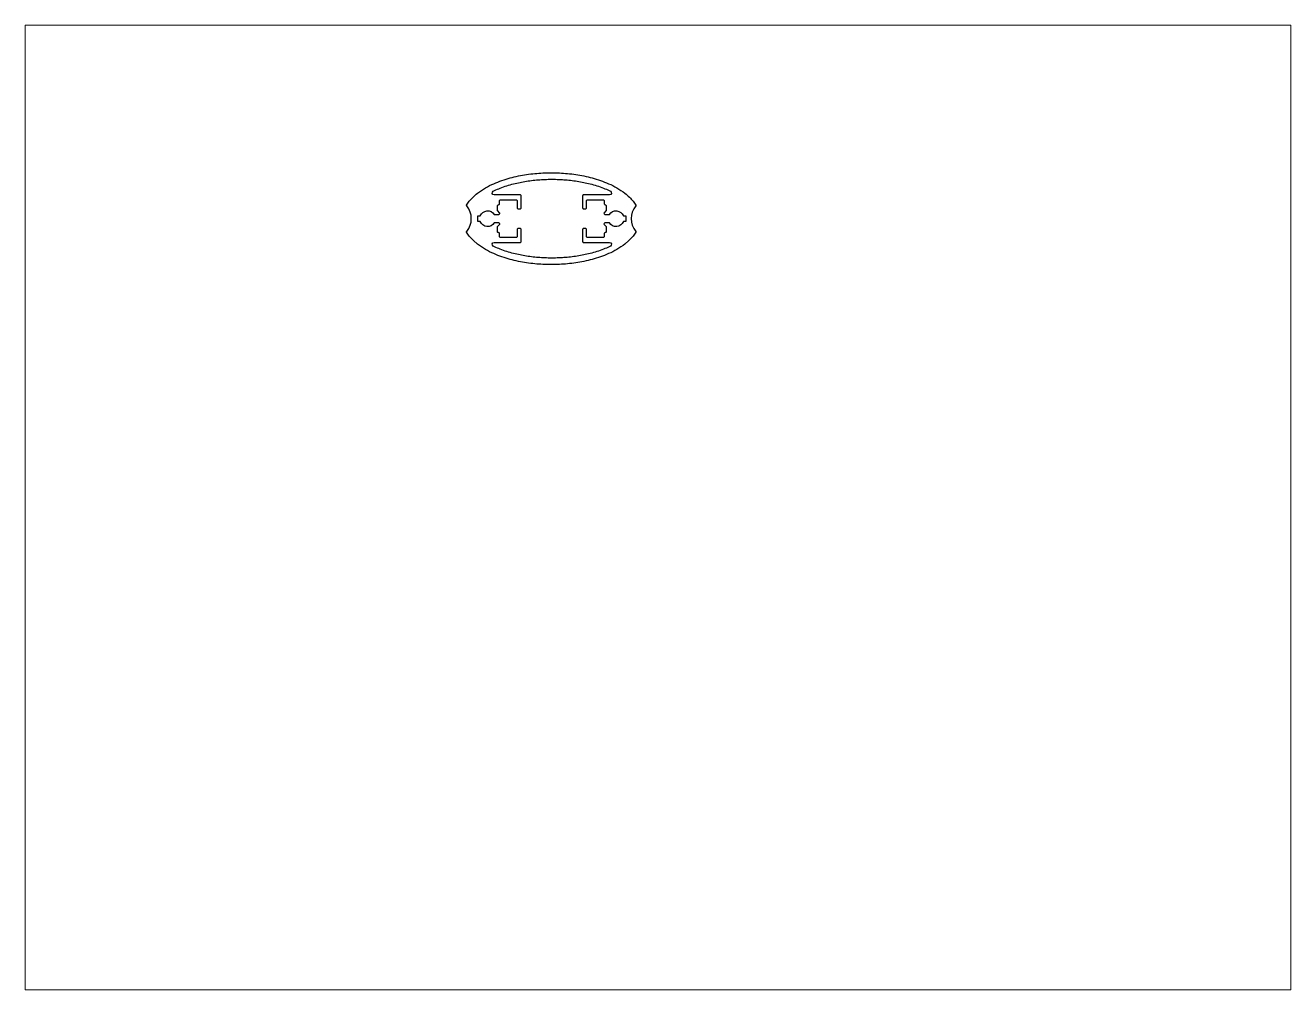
# Paper-space layout 'Layout1' of a CAD drawing. Extents: x 27 to 240, y 20 to 183.
# The model-space entities are those that its viewports show. They can reach past a viewport. Long polylines and large blocks are cut down to what shows.
import ezdxf

# ---------------------------------------------------------------- set-up
doc = ezdxf.new("R2010")
doc.units = 0
doc.header["$LTSCALE"] = 15
doc.layers.get('0').update_dxf_attribs({"linetype": 'CONTINUOUS'})
doc.layers.add('_', color=7, linetype='CONTINUOUS')

msp = doc.modelspace()

# ---------------------------------------------------------------- linework, layer by layer
at = {"layer": '_', "ltscale": 0.05}
for points in [[(132.17, 214.16, -0.451763), (132.19, 214.46, 0.365035), (132.19, 222.19, -0.320254), (132.17, 222.48, -0.031675), (132.95, 223.61, -0.059656), (135.45, 226.06, -0.035807), (137.95, 227.73, -0.025829), (140.45, 228.98, -0.020463), (142.95, 229.96, -0.017216), (145.45, 230.73, -0.015125), (147.95, 231.33, -0.013744), (150.45, 231.77, -0.012843), (152.95, 232.08, -0.012297), (155.45, 232.26, -0.01204), (157.95, 232.32, -0.01204), (160.45, 232.26, -0.012297), (162.95, 232.08, -0.012843), (165.45, 231.77, -0.013744), (167.95, 231.33, -0.015125), (170.45, 230.73, -0.017216), (172.95, 229.96, -0.020463), (175.45, 228.98, -0.025829), (177.95, 227.73, -0.035807), (180.45, 226.06, -0.059656), (182.95, 223.61, -0.031527), (183.73, 222.48, -0.325131), (183.71, 222.19, 0.365118), (183.71, 214.46, -0.325131), (183.73, 214.16), (183.36, 213.59), (182.95, 213.03), (181.66, 211.62), (180.45, 210.58, -0.035807), (177.95, 208.92, -0.025829), (175.45, 207.66, -0.020463), (172.95, 206.68, -0.017216), (170.45, 205.91, -0.015125), (167.95, 205.32, -0.013744), (165.45, 204.87, -0.012843), (162.95, 204.56, -0.012297), (160.45, 204.38, -0.01204), (157.95, 204.32, -0.01204), (155.45, 204.38, -0.012297), (152.95, 204.56, -0.012843), (150.45, 204.87, -0.013744), (147.95, 205.32, -0.015125), (145.45, 205.91, -0.017216), (142.95, 206.68, -0.020463), (140.45, 207.66, -0.025829), (137.95, 208.92, -0.035807), (135.45, 210.58), (134.24, 211.62), (132.95, 213.03), (132.54, 213.59)], [(140.31, 226.71, -0.016315), (141.95, 227.45, -0.016614), (143.95, 228.19, -0.014469), (145.95, 228.79, -0.012896), (147.95, 229.28, -0.011713), (149.95, 229.67, -0.010979), (151.95, 229.96, -0.01056), (153.95, 230.16, -0.010162), (155.95, 230.28, -0.010958), (158.15, 230.32, -0.010958), (160.35, 230.28, -0.010162), (162.35, 230.16, -0.01056), (164.35, 229.96, -0.010979), (166.35, 229.67, -0.011713), (168.35, 229.28, -0.012896), (170.35, 228.79, -0.014469), (172.35, 228.19, -0.016614), (174.35, 227.45, -0.016315), (175.99, 226.71, -0.795117), (175.73, 225.57), (167.83, 225.57, 0.414214), (167.53, 225.27), (167.53, 221.62, 0.414214), (167.83, 221.32), (168.43, 221.32, 0.414214), (168.73, 221.62), (168.73, 223.77, -0.414214), (169.03, 224.07), (173.83, 224.07, -0.414214), (174.13, 223.77), (174.13, 222.87, 0.414302), (174.43, 222.57, -0.414214), (174.73, 222.27), (174.73, 220.87, -0.198912), (174.64, 220.66), (174.12, 220.13, 0.668179), (174.33, 219.62), (175.71, 219.62, -0.607881), (179.95, 219.22), (180.73, 219.22), (180.73, 217.42), (179.95, 217.42, -0.607881), (175.71, 217.02), (174.33, 217.02, 0.668179), (174.12, 216.51), (174.64, 215.99, -0.198912), (174.73, 215.77), (174.73, 214.37, -0.414214), (174.43, 214.07, 0.414214), (174.13, 213.77), (174.13, 212.87, -0.414214), (173.83, 212.57), (169.03, 212.57, -0.414214), (168.73, 212.87), (168.73, 215.02, 0.414214), (168.43, 215.32), (167.83, 215.32, 0.414214), (167.53, 215.02), (167.53, 211.37, 0.414214), (167.83, 211.07), (175.73, 211.07, -0.795002), (175.99, 209.93, -0.016418), (174.35, 209.2, -0.016666), (172.35, 208.45, -0.014352), (170.35, 207.85, -0.012934), (168.35, 207.36, -0.011778), (166.35, 206.98, -0.010954), (164.35, 206.69, -0.010472), (162.35, 206.48, -0.010238), (160.35, 206.36, -0.010993), (158.15, 206.32, -0.010993), (155.95, 206.36, -0.010238), (153.95, 206.48, -0.010472), (151.95, 206.69, -0.010954), (149.95, 206.98, -0.011778), (147.95, 207.36, -0.012934), (145.95, 207.85, -0.014352), (143.95, 208.45, -0.016666), (141.95, 209.2, -0.016418), (140.31, 209.93, -0.795002), (140.57, 211.07), (148.47, 211.07, 0.414214), (148.77, 211.37), (148.77, 215.02, 0.414214), (148.47, 215.32), (147.87, 215.32, 0.414214), (147.57, 215.02), (147.57, 212.87, -0.414214), (147.27, 212.57), (142.47, 212.57, -0.414214), (142.17, 212.87), (142.17, 213.77, 0.414214), (141.87, 214.07, -0.414214), (141.57, 214.37), (141.57, 215.77, -0.198912), (141.66, 215.99), (142.18, 216.51, 0.668179), (141.97, 217.02), (140.59, 217.02, -0.607881), (136.35, 217.42), (135.57, 217.42), (135.57, 219.22), (136.35, 219.22, -0.607881), (140.59, 219.62), (141.97, 219.62, 0.668179), (142.18, 220.13), (141.66, 220.66, -0.198912), (141.57, 220.87), (141.57, 222.27, -0.414214), (141.87, 222.57, 0.414302), (142.17, 222.87), (142.17, 223.77, -0.414214), (142.47, 224.07), (147.27, 224.07, -0.414214), (147.57, 223.77), (147.57, 221.62, 0.414214), (147.87, 221.32), (148.47, 221.32, 0.414214), (148.77, 221.62), (148.77, 225.27, 0.414214), (148.47, 225.57), (140.57, 225.57, -0.795117)]]:
    msp.add_lwpolyline(points, format="xyb", close=True, dxfattribs=at)

psp = doc.layouts.get("Layout1")

# ---------------------------------------------------------------- viewports
at = {"layer": '0', "color": 0, "linetype": 'BYBLOCK', "ltscale": 0.05}
psp.add_viewport(center=(133.35, 101.6), size=(213.36, 162.56), view_center_point=(190.51, 130.3), view_height=293.8955, dxfattribs=at)

doc.saveas('drawing.dxf')
